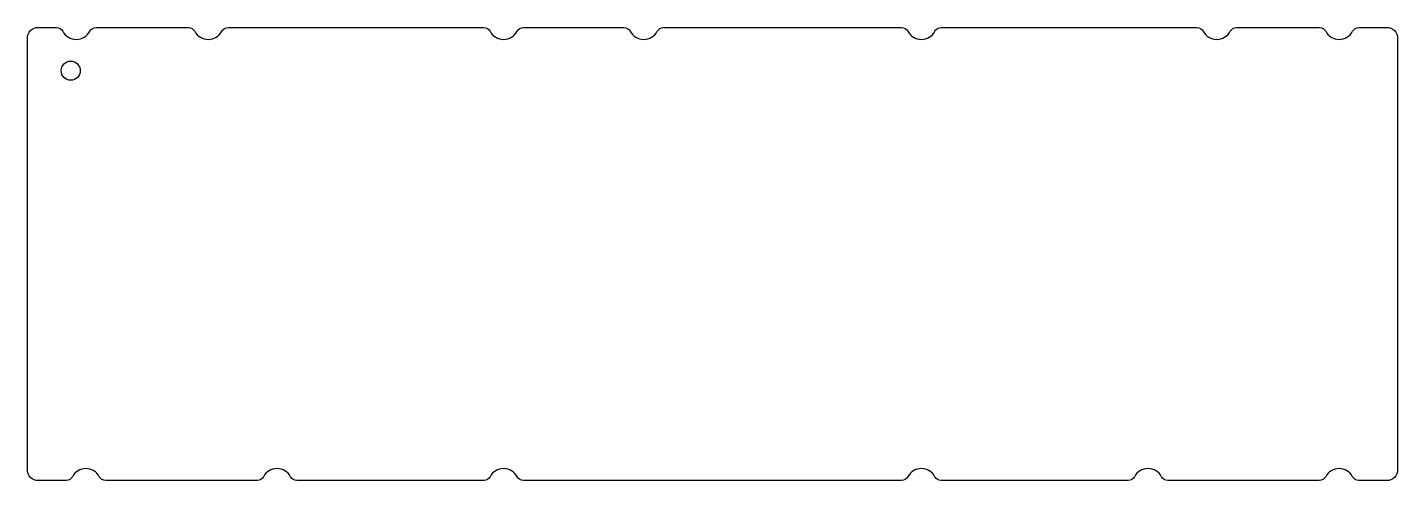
# Model space of a CAD drawing. Header units: millimetres. Extents: x -9 to 276, y -85 to 9.
import ezdxf

# ---------------------------------------------------------------- set-up
doc = ezdxf.new("R2010")
doc.units = ezdxf.units.MM
doc.layers.get('0').update_dxf_attribs({"linetype": 'CONTINUOUS'})

msp = doc.modelspace()

# ---------------------------------------------------------------- linework, layer by layer
msp.add_lwpolyline([(25.78, 8.19, 0.606339), (31.37, 8.19, -0.279488), (32.7, 9), (85.83, 9, -0.279488), (87.16, 8.19, 0.606339), (92.74, 8.19, -0.279488), (94.07, 9), (114.94, 9, -0.279488), (116.27, 8.19, 0.606339), (121.86, 8.19, -0.279502), (123.19, 9), (172.63, 9, -0.279488), (173.96, 8.19, 0.606339), (179.54, 8.19, -0.279488), (180.87, 9), (234, 9, -0.279488), (235.33, 8.19, 0.606339), (240.92, 8.19, -0.279488), (242.25, 9), (259.43, 9, -0.279488), (260.76, 8.19, 0.606339), (266.34, 8.19, -0.279488), (267.67, 9), (273.45, 9, -0.414214), (275.7, 6.75), (275.7, -82.95, -0.414214), (273.45, -85.2), (267.67, -85.2, -0.279488), (266.34, -84.39, 0.606339), (260.76, -84.39, -0.279488), (259.43, -85.2), (227.96, -85.2, -0.279488), (226.63, -84.39, 0.606339), (221.04, -84.39, -0.279488), (219.71, -85.2), (180.87, -85.2, -0.279488), (179.54, -84.39, 0.606339), (173.96, -84.39, -0.279488), (172.63, -85.2), (94.07, -85.2, -0.279488), (92.74, -84.39, 0.606339), (87.16, -84.39, -0.279488), (85.83, -85.2), (46.99, -85.2, -0.279488), (45.66, -84.39, 0.606339), (40.07, -84.39, -0.279488), (38.74, -85.2), (7.27, -85.2, -0.279488), (5.94, -84.39, 0.606339), (0.36, -84.39, -0.279488), (-0.97, -85.2), (-6.75, -85.2, -0.414214), (-9, -82.95), (-9, 6.75, -0.414214), (-6.75, 9), (-2.97, 9, -0.279488), (-1.64, 8.19, 0.606339), (3.94, 8.19, -0.279488), (5.27, 9), (24.45, 9, -0.279488)], format="xyb", close=True)
msp.add_circle((0, 0), 1.99)

doc.saveas('drawing.dxf')
